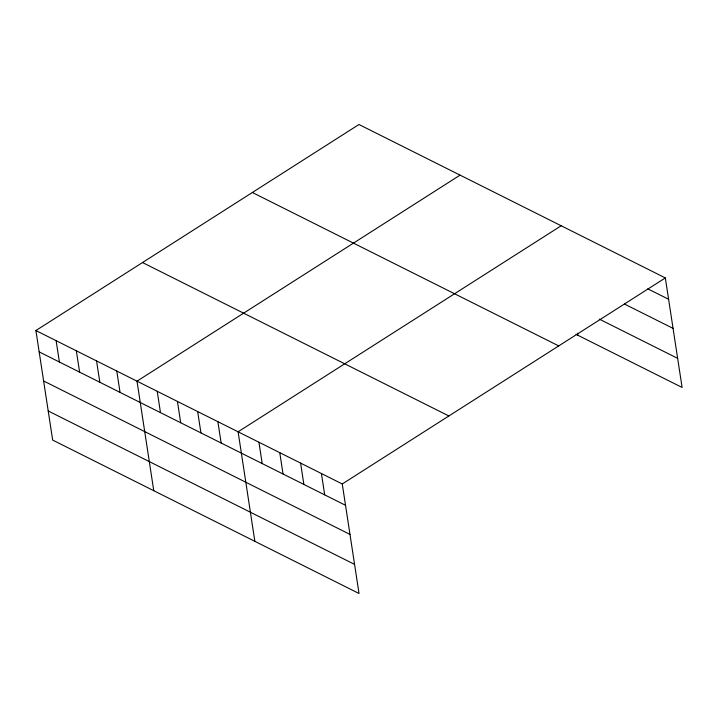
<?xml version="1.0" encoding="UTF-8"?>
<svg xmlns="http://www.w3.org/2000/svg" width="718" height="718" viewBox="0 0 718 718"><rect width="100%" height="100%" fill="white"/><g stroke="black" fill="none" stroke-linecap="round" stroke-linejoin="round"><path stroke-width="1.08" d="M35.9 330.54L342.262 483.968L359.027 593.499L52.665 440.071L35.9 330.54L358.973 124.501L665.335 277.929L682.1 387.46L576.007 334.328M460.076 175.129L137.003 381.168L153.76 490.699M561.171 225.766L238.098 431.796L254.863 541.336M342.262 483.968L665.335 277.929M647.771 288.833L668.602 299.262M624.445 304.028L673.062 328.368M599.279 319.106L677.648 358.354M252.359 192.496L558.721 345.914M142.514 262.546L448.876 415.973M39.167 351.883L345.529 505.301M43.618 380.98L349.98 534.407M48.205 410.965L354.575 564.393M577.622 333.215L577.936 335.297M321.431 473.53L324.698 494.864M300.6 463.101L303.867 484.435M279.769 452.663L283.036 474.006M258.938 442.234L262.196 463.568M217.877 421.672L221.144 443.015M197.665 411.549L200.923 432.882M177.445 401.425L180.703 422.758M157.224 391.301L160.482 412.635M116.783 371.044L120.05 392.378M96.562 360.921L99.829 382.254M76.341 350.797L79.608 372.13M56.121 340.664L59.388 362.007"/></g></svg>
